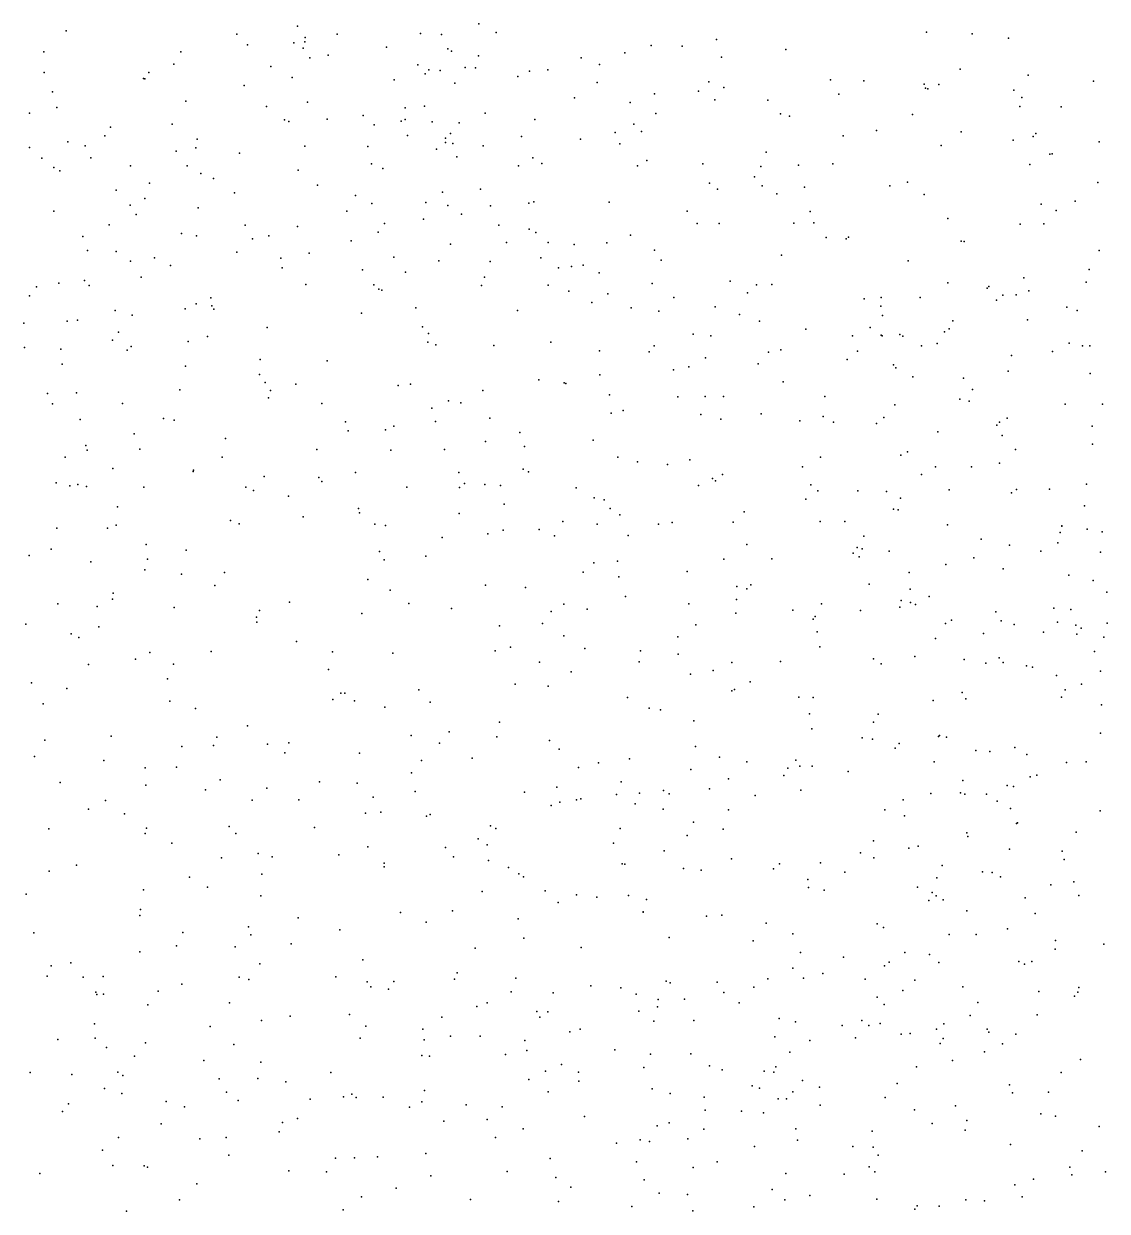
# Model space of a CAD drawing. Header units: metres. Extents: x -25 to 25, y -27.8 to 27.8.
# Drawn here: x -12.579 to -11.033, y 5.102 to 6.796 of the extents above; entities that cross this region are included whole.
import ezdxf

# ---------------------------------------------------------------- set-up
doc = ezdxf.new("R2010")
doc.units = ezdxf.units.M

msp = doc.modelspace()

# ---------------------------------------------------------------- linework, layer by layer
for p in [(-11.93, 6.7965, 24.5924), (-12.5189, 6.7862, 7.247), (-12.2752, 6.7817, 24.5914), (-12.1887, 6.7932, 7.3329), (-12.1319, 6.7815, 10.8547), (-12.0133, 6.7824, 0.632), (-11.9832, 6.781, 17.0721), (-11.9051, 6.7839, 16.167), (-11.2912, 6.7846, 24.5747), (-11.226, 6.7819, 15.908), (-12.2602, 6.7663, 8.851), (-12.194, 6.7694, 16.9984), (-12.1805, 6.7617, 17.5638), (-12.1784, 6.7705, 8.6093), (-12.1779, 6.777, 11.0301), (-12.0615, 6.7631, 16.4938), (-11.6838, 6.7655, 16.0335), (-11.6395, 6.7647, -5.8943), (-11.5906, 6.774, 7.3164), (-11.1739, 6.7757, -5.5997), (-12.5507, 6.7565, 17.6056), (-12.3553, 6.7565, -16.2191), (-12.1711, 6.748, -4.2991), (-12.1449, 6.7519, 1.0408), (-11.9743, 6.7606, 17.4265), (-11.969, 6.7573, 7.4006), (-11.9304, 6.7508, -16.1728), (-11.7837, 6.7481, 16.1035), (-11.7216, 6.7551, 24.5942), (-11.5835, 6.7486, 24.5821), (-11.4918, 6.7596, 15.9759), (-12.3653, 6.7387, 17.5752), (-12.2265, 6.7356, 11.215), (-12.017, 6.738, 16.9443), (-12.0014, 6.7309, 16.3747), (-11.985, 6.7297, 8.7699), (-11.9496, 6.7343, 10.8156), (-11.9345, 6.7338, 16.2478), (-11.8575, 6.7288, 5.3597), (-11.8314, 6.7306, 24.6163), (-11.7579, 6.7384, 16.8022), (-11.2428, 6.7317, 5.2162), (-12.55, 6.7267, 24.664), (-12.4083, 6.7184, 5.6617), (-12.4066, 6.7177, 24.6512), (-12.4009, 6.7268, 7.4021), (-12.1964, 6.72, 24.6414), (-12.0507, 6.7166, -6.1071), (-12.0063, 6.7252, 11.8604), (-11.9642, 6.7119, 17.1325), (-11.874, 6.7214, -6.0585), (-11.7608, 6.7125, -16.0982), (-11.6016, 6.7138, 16.7283), (-11.4279, 6.7164, 5.2725), (-11.3806, 6.7151, 24.5557), (-11.2946, 6.7103, 16.5403), (-11.1461, 6.7233, 24.5421), (-11.0527, 6.7146, -5.1591), (-12.5385, 6.6993, 17.5398), (-12.2649, 6.7082, 17.5515), (-11.679, 6.6967, 7.4322), (-11.6165, 6.7002, -3.6473), (-11.5803, 6.7053, 5.3247), (-11.416, 6.696, -3.6558), (-11.2926, 6.7046, 12.0768), (-11.2891, 6.7034, 24.5469), (-11.2734, 6.7097, -15.8364), (-11.1664, 6.7019, 15.8823), (-12.5319, 6.6772, 1.1832), (-12.3481, 6.6858, 8.9714), (-12.233, 6.6782, 8.4593), (-12.1744, 6.6845, 5.5132), (-12.0351, 6.6766, 17.4537), (-12.0074, 6.679, 16.4991), (-11.7932, 6.691, 8.782), (-11.7139, 6.6842, 16.116), (-11.5933, 6.6877, 16.0539), (-11.5175, 6.6874, 24.5743), (-11.1578, 6.6783, 10.9171), (-11.1551, 6.6915, -3.6081), (-11.0987, 6.6781, -15.7264), (-12.5709, 6.6691, 9.0301), (-12.1462, 6.6604, 10.7319), (-12.095, 6.6655, -16.2338), (-12.035, 6.66, -3.9156), (-11.9207, 6.6687, 8.9253), (-11.85, 6.6599, 16.2344), (-11.6771, 6.6685, 24.6142), (-11.4995, 6.6681, -5.8471), (-11.4866, 6.6644, 16.0298), (-11.311, 6.6671, 7.1039), (-12.4554, 6.6487, 24.7026), (-12.3677, 6.6532, 11.5565), (-12.2071, 6.6593, 7.49), (-12.2009, 6.6569, 0.3483), (-12.0792, 6.6521, 24.6894), (-12.0408, 6.6576, -4.2118), (-11.9963, 6.6567, 16.9562), (-11.9579, 6.6553, 17.3161), (-11.7087, 6.6532, 11.9025), (-11.6979, 6.6426, 8.6052), (-11.3622, 6.644, 15.9684), (-11.2414, 6.6425, -5.6469), (-12.5164, 6.6282, -16.1902), (-12.4635, 6.6364, -6.2506), (-12.332, 6.6318, 24.7084), (-12.0317, 6.6372, 17.0193), (-11.9773, 6.6334, 16.5753), (-11.9773, 6.6269, 8.433), (-11.9702, 6.64, 17.0487), (-11.9669, 6.6256, 24.6934), (-11.8692, 6.6354, 24.6767), (-11.7849, 6.6316, -3.591), (-11.7351, 6.6411, 5.4119), (-11.4099, 6.6366, 24.5622), (-11.1672, 6.6303, 24.5144), (-11.1389, 6.6356, 6.9559), (-11.1348, 6.6401, -5.5203), (-11.0447, 6.6282, 15.6505), (-12.5712, 6.6199, 17.4567), (-12.4917, 6.6224, -4.7976), (-12.3618, 6.6145, 7.5974), (-12.3337, 6.6193, 8.3296), (-12.2713, 6.6116, 17.1261), (-12.178, 6.6216, 24.7113), (-12.0882, 6.6215, -4.4667), (-11.9902, 6.6176, -4.0712), (-11.9238, 6.6223, 16.3872), (-11.7289, 6.6251, -6.0597), (-11.5197, 6.6133, -16.0249), (-11.2701, 6.6226, 15.9098), (-11.1152, 6.6103, -4.8822), (-11.1117, 6.611, 15.7351), (-12.5537, 6.6049, 7.8955), (-12.4838, 6.6053, 17.453), (-12.4269, 6.5936, 8.2001), (-12.346, 6.5938, 11.3476), (-12.083, 6.5966, 0.6168), (-11.9613, 6.6064, 5.4915), (-11.8732, 6.5939, 16.9683), (-11.8526, 6.6054, 16.2996), (-11.84, 6.5972, 7.5517), (-11.7034, 6.5939, 16.1836), (-11.6901, 6.6012, 10.8369), (-11.6101, 6.5967, 24.6204), (-11.5273, 6.5928, 24.5884), (-11.4739, 6.5948, 12.0038), (-11.4248, 6.5964, 16.0438), (-11.1437, 6.5957, -5.2851), (-12.5365, 6.5912, 24.7533), (-12.5277, 6.5867, 17.1647), (-12.3267, 6.5828, 17.4609), (-12.3086, 6.5756, 11.087), (-12.1875, 6.5874, 11.8367), (-12.0668, 6.5899, 9.0772), (-11.5366, 6.5781, 16.0979), (-12.4475, 6.5591, 8.0181), (-12.3997, 6.5688, 24.7551), (-12.1603, 6.5663, 17.4405), (-11.9273, 6.5605, 16.5187), (-11.6005, 6.5688, 5.449), (-11.5892, 6.5606, 16.8475), (-11.5255, 6.5651, 8.752), (-11.4652, 6.5634, 7.3352), (-11.3432, 6.5654, 15.9919), (-11.3183, 6.5705, -15.9091), (-11.0466, 6.5699, 12.2079), (-12.4067, 6.547, 0.2647), (-12.2786, 6.555, -4.7451), (-12.1058, 6.5514, 0.8724), (-12.0057, 6.5412, 17.2885), (-11.9818, 6.556, 16.8957), (-11.8512, 6.5425, 9.1462), (-11.7439, 6.5421, 24.6873), (-11.5045, 6.5538, 10.8552), (-11.2945, 6.5527, 5.4305), (-11.0787, 6.5432, 24.4765), (-12.5363, 6.5293, 1.0864), (-12.4272, 6.5378, 17.4056), (-12.4187, 6.5241, 11.7413), (-12.3305, 6.5337, 7.7299), (-12.1182, 6.5289, 7.6656), (-12.0824, 6.5399, -4.6105), (-11.9743, 6.537, 16.8043), (-11.9544, 6.5248, 16.6728), (-11.9132, 6.5369, -4.3856), (-11.8585, 6.5406, 16.4121), (-11.6326, 6.5289, 7.5325), (-11.457, 6.5284, -5.9011), (-11.1273, 6.5391, 16.5046), (-11.106, 6.53, -4.6999), (-12.4573, 6.5094, 11.5392), (-12.2635, 6.5093, 8.1588), (-12.1885, 6.5072, 24.7832), (-12.0646, 6.5116, 24.7811), (-12.0088, 6.5178, 10.6736), (-11.9012, 6.509, -3.8388), (-11.6185, 6.5115, 11.9406), (-11.5869, 6.5117, 16.152), (-11.4803, 6.5118, 9.0541), (-11.452, 6.5125, 24.5761), (-11.2606, 6.5184, 24.5063), (-11.1576, 6.5107, 15.7701), (-11.1235, 6.511, 15.6875), (-12.4952, 6.4929, 24.7923), (-12.3541, 6.4972, 24.7888), (-12.3329, 6.4941, 7.89), (-12.2296, 6.4938, 10.6475), (-12.0737, 6.499, -6.2637), (-11.8582, 6.5034, 10.7185), (-11.8486, 6.4985, -3.9833), (-11.7136, 6.4946, 16.2656), (-11.4342, 6.4913, -3.5007), (-11.4022, 6.4918, 8.8694), (-12.253, 6.4897, 0.9155), (-12.1122, 6.4865, 17.3765), (-11.9704, 6.482, 16.9557), (-11.8902, 6.4845, 16.5257), (-11.8307, 6.4842, -3.5472), (-11.7937, 6.4815, 11.8868), (-11.7473, 6.4839, -4.2776), (-11.6794, 6.4734, 24.6827), (-11.4057, 6.4895, 16.0627), (-11.2414, 6.4863, -5.0068), (-11.2373, 6.4859, -3.4852), (-12.4883, 6.4729, 17.3248), (-12.4473, 6.4713, 9.1428), (-12.427, 6.4579, 11.2411), (-12.3925, 6.4625, 10.9825), (-12.2753, 6.4707, -16.247), (-12.2122, 6.4619, 17.3722), (-12.1722, 6.4691, 0.7283), (-12.051, 6.4635, 9.2181), (-11.9868, 6.4581, 17.1414), (-11.9139, 6.4571, 7.8517), (-11.8415, 6.4623, -6.2472), (-11.6699, 6.4592, 7.6825), (-11.498, 6.4663, 16.113), (-11.3174, 6.4582, 10.8069), (-11.0444, 6.4728, -15.7576), (-12.37, 6.4514, 17.344), (-12.2106, 6.4482, 0.55), (-12.0958, 6.4454, 7.91), (-12.0347, 6.4422, 17.2916), (-11.8162, 6.4483, -4.5339), (-11.7976, 6.4503, 8.1763), (-11.781, 6.4518, 24.737), (-11.7582, 6.4409, 9.2694), (-11.0591, 6.4459, 7.0042), (-12.5292, 6.4261, 11.8245), (-12.4925, 6.4303, 11.4053), (-12.4858, 6.4229, -16.1894), (-12.4119, 6.4347, 10.5498), (-12.1769, 6.4246, 17.1825), (-12.0795, 6.4241, -4.7778), (-11.926, 6.4232, 16.7876), (-11.9217, 6.4347, 16.691), (-11.8307, 6.4236, 16.4791), (-11.6826, 6.426, 16.9799), (-11.5711, 6.4291, 16.1738), (-11.5334, 6.4241, 8.4076), (-11.5118, 6.4246, 16.8944), (-11.2608, 6.4269, 15.8943), (-11.152, 6.4339, 24.4893), (-11.063, 6.4279, 24.4932), (-12.571, 6.4084, -13.4906), (-12.561, 6.4209, 11.646), (-12.3122, 6.4054, 24.8181), (-12.0728, 6.4176, 5.6602), (-12.0681, 6.4162, 24.811), (-11.8013, 6.4148, 7.954), (-11.7457, 6.4113, -3.834), (-11.6517, 6.406, -4.0122), (-11.5466, 6.4124, 7.6006), (-11.3558, 6.4061, 15.9947), (-11.3, 6.4061, 8.9655), (-11.2046, 6.419, 7.1609), (-11.2022, 6.4214, -5.7305), (-11.1819, 6.4091, -4.6321), (-11.1631, 6.4096, 16.6047), (-11.145, 6.4154, 12.1973), (-12.3488, 6.3897, 17.2616), (-12.3331, 6.397, -13.7501), (-12.3107, 6.3941, 11.857), (-12.3079, 6.3894, 5.7628), (-12.0196, 6.3909, 17.2214), (-11.7688, 6.3988, 16.4023), (-11.7123, 6.3911, -3.4453), (-11.5926, 6.3925, -4.3149), (-11.3798, 6.404, -5.9569), (-11.3561, 6.3933, 16.7964), (-11.1911, 6.402, 15.7872), (-11.0908, 6.392, -3.3901), (-12.5175, 6.3719, 0.9559), (-12.5024, 6.3737, 17.2344), (-12.4489, 6.3872, 24.8245), (-12.4248, 6.3809, 0.3857), (-12.0972, 6.3836, 17.2865), (-11.8748, 6.3872, 24.7923), (-11.6729, 6.3865, 16.2932), (-11.5578, 6.3815, 10.7409), (-11.5293, 6.372, -16.0421), (-11.354, 6.38, 24.5442), (-11.2536, 6.3728, 8.7429), (-11.1467, 6.3741, 15.6601), (-11.0762, 6.3875, -4.4843), (-12.5793, 6.3694, 10.5552), (-12.4441, 6.3564, -14.0266), (-12.2319, 6.3632, 9.2893), (-12.0101, 6.3638, -16.217), (-12.0018, 6.3547, 17.1576), (-11.4632, 6.3609, -6.1796), (-11.3714, 6.3631, 9.1674), (-11.2653, 6.3567, -3.3896), (-11.2586, 6.3612, 24.5016), (-12.4526, 6.3452, 5.8196), (-12.3447, 6.3432, 0.842), (-12.3171, 6.3501, 17.2738), (-12.0028, 6.3421, 9.3851), (-11.9912, 6.3384, -6.371), (-11.827, 6.3422, 5.6239), (-11.6238, 6.3534, 7.9816), (-11.599, 6.3513, 9.3328), (-11.3967, 6.351, 16.0597), (-11.3555, 6.3523, -4.9204), (-11.3545, 6.3512, -5.1487), (-11.3293, 6.3532, 12.1158), (-11.3248, 6.3505, 5.6078), (-11.2756, 6.3402, -15.8985), (-11.0875, 6.3409, -10.6806), (-12.5782, 6.3347, 10.7392), (-12.5263, 6.3321, 11.2326), (-12.4319, 6.3308, 10.4134), (-12.4258, 6.336, 17.224), (-11.9085, 6.3372, 16.7962), (-11.7575, 6.33, -3.6017), (-11.6869, 6.3284, 16.3581), (-11.6796, 6.3368, 24.7291), (-11.5167, 6.328, 8.2128), (-11.4987, 6.3313, 24.6234), (-11.3895, 6.3295, 8.4288), (-11.2984, 6.3369, 15.9147), (-11.1699, 6.323, 8.9192), (-11.111, 6.329, 24.4904), (-11.0684, 6.337, 15.5384), (-11.0581, 6.3371, 16.5104), (-12.5247, 6.3107, 11.0357), (-12.3484, 6.3079, 24.8457), (-12.2417, 6.3174, 10.3994), (-12.1464, 6.3153, -13.8436), (-11.6303, 6.3069, -3.7485), (-11.6063, 6.3196, -4.5943), (-11.5313, 6.3112, 7.7636), (-11.4044, 6.3173, 24.5736), (-11.3381, 6.3097, -4.4588), (-11.3346, 6.3053, 7.4197), (-12.2429, 6.2961, -4.9717), (-11.8441, 6.2883, 16.6625), (-11.7572, 6.2957, -16.1035), (-11.6523, 6.3026, 11.9611), (-11.3107, 6.2927, -6.0859), (-11.2383, 6.291, 15.8139), (-11.1746, 6.3006, 15.6904), (-11.0577, 6.2976, 12.2792), (-12.5038, 6.2697, 0.5076), (-12.3565, 6.2743, 9.3577), (-12.235, 6.2845, 17.2378), (-12.2273, 6.2731, -13.6497), (-12.1909, 6.2822, 17.249), (-12.0448, 6.2805, 17.1831), (-12.0276, 6.2822, 11.8787), (-11.9242, 6.2731, 24.8223), (-11.8081, 6.2839, -6.4173), (-11.8059, 6.2832, 11.9161), (-11.4956, 6.2857, 12.0524), (-11.2255, 6.2747, 12.208), (-12.5455, 6.2689, 17.3121), (-12.5381, 6.2542, 10.2815), (-12.4386, 6.2547, -16.1338), (-12.2302, 6.2628, -14.092), (-12.1537, 6.2545, 24.8458), (-11.973, 6.2582, 10.4568), (-11.9557, 6.2554, 16.9772), (-11.7436, 6.2672, 24.7633), (-11.6457, 6.2643, 16.3206), (-11.607, 6.2647, 10.6451), (-11.5807, 6.2645, 17.0029), (-11.436, 6.2647, 16.0904), (-11.3361, 6.2529, 9.2969), (-11.2435, 6.2607, 8.5421), (-11.2302, 6.2578, -5.6284), (-11.0933, 6.2536, 15.5674), (-11.0398, 6.2535, 5.7674), (-11.9969, 6.2481, 17.093), (-11.7408, 6.2406, 16.4436), (-11.7241, 6.2448, 17.0894), (-11.6129, 6.2389, -16.0443), (-11.5272, 6.2397, 16.1701), (-11.4384, 6.2362, 24.5896), (-12.4986, 6.2317, 17.1421), (-12.3798, 6.233, 17.1816), (-12.3648, 6.231, -13.5277), (-12.12, 6.2285, 5.7558), (-12.0511, 6.2221, -14.0546), (-11.9919, 6.2287, -4.9146), (-11.914, 6.2339, 16.8464), (-11.5843, 6.2323, -3.4017), (-11.4717, 6.2299, 7.9365), (-11.4238, 6.2278, -5.0674), (-11.3625, 6.226, 15.9681), (-11.3518, 6.2345, -3.9583), (-11.1906, 6.2237, -5.7871), (-11.1869, 6.2282, 16.7233), (-11.1759, 6.2336, 10.6409), (-11.0544, 6.2224, 8.8618), (-12.4217, 6.2113, -6.3375), (-12.2914, 6.2047, 17.1976), (-12.1165, 6.2157, 17.1858), (-12.063, 6.2172, 9.5524), (-11.8712, 6.2133, 17.1512), (-11.7667, 6.2021, 10.5312), (-11.2751, 6.2143, -6.2403), (-11.1832, 6.2088, 9.1849), (-12.4905, 6.1949, -14.3593), (-12.4887, 6.188, 9.4497), (-12.4136, 6.1896, 24.8537), (-12.1609, 6.189, -14.229), (-12.0553, 6.1882, 10.277), (-11.9788, 6.189, 24.8338), (-11.9203, 6.2002, -13.7875), (-11.8646, 6.1933, 9.6218), (-11.3183, 6.1856, 7.5618), (-11.1639, 6.189, 24.5324), (-11.0542, 6.1968, -10.7496), (-12.5204, 6.1779, 24.8549), (-12.2961, 6.178, 24.8542), (-11.7314, 6.1781, 24.759), (-11.7033, 6.1716, 16.4099), (-11.6287, 6.1742, 24.7112), (-11.4423, 6.1778, 9.4649), (-11.3278, 6.1808, 16.8687), (-11.187, 6.1693, 5.7707), (-12.4522, 6.1621, -5.1012), (-12.3373, 6.1577, 10.0647), (-12.3372, 6.1596, 5.8425), (-12.1059, 6.1561, 9.7599), (-11.9582, 6.1562, 16.9951), (-11.8664, 6.1611, -13.9695), (-11.8592, 6.157, 24.8166), (-11.6608, 6.1674, -6.4694), (-11.5821, 6.1531, 5.699), (-11.4679, 6.1642, 16.0916), (-11.2983, 6.1534, 24.5538), (-11.278, 6.1643, 8.3592), (-11.2268, 6.1641, 15.7483), (-12.533, 6.1414, 17.0806), (-12.5137, 6.1373, 5.8973), (-12.5021, 6.1389, -14.7558), (-12.4897, 6.1364, 9.6374), (-12.4079, 6.1352, -14.6087), (-12.2622, 6.135, 9.8585), (-12.2363, 6.1504, -6.4124), (-12.1584, 6.149, 9.9924), (-12.1541, 6.1431, 24.8521), (-12.0325, 6.135, 10.1234), (-11.9576, 6.1348, -13.6169), (-11.9504, 6.1404, -6.4708), (-11.9211, 6.1392, 9.7823), (-11.8988, 6.1375, 5.7179), (-11.7912, 6.1342, 16.5936), (-11.6163, 6.1375, 16.2942), (-11.5962, 6.1475, 9.5912), (-11.592, 6.1442, -4.959), (-11.456, 6.1384, 24.5991), (-11.0627, 6.1396, 24.5958), (-12.2512, 6.1303, 11.9443), (-12.2013, 6.1224, -5.0709), (-11.7651, 6.12, 9.7293), (-11.7511, 6.1172, -13.6976), (-11.4631, 6.1183, -5.199), (-11.4463, 6.1298, 10.551), (-11.3892, 6.1302, -3.6818), (-11.3481, 6.1291, 15.9058), (-11.3282, 6.1197, 8.1985), (-11.2589, 6.1312, -3.8758), (-11.1698, 6.1272, 15.6409), (-11.1626, 6.132, -3.3243), (-11.1155, 6.1324, -5.8862), (-12.4456, 6.1072, -16.0183), (-12.1015, 6.1047, -16.1009), (-11.8935, 6.1112, 16.8612), (-11.7424, 6.1049, 10.4001), (-11.3381, 6.1036, 7.7485), (-11.3316, 6.1029, -5.5519), (-11.0656, 6.1084, -4.0696), (-12.2842, 6.0875, -16.0581), (-12.1805, 6.0928, -14.4959), (-12.1004, 6.0986, -13.5378), (-11.9578, 6.0976, 9.9672), (-11.8098, 6.0862, 16.6638), (-11.7285, 6.0958, 5.712), (-11.654, 6.085, 16.3572), (-11.5671, 6.0852, 16.2146), (-11.551, 6.1, 12.0862), (-11.443, 6.0864, 9.5943), (-11.4078, 6.0862, -3.46), (-12.532, 6.0768, 24.8556), (-12.4599, 6.0769, -14.8935), (-12.4476, 6.0809, 24.8559), (-12.2718, 6.0829, 24.8551), (-12.0784, 6.0823, 24.8473), (-12.0632, 6.0803, -14.3803), (-11.9169, 6.0688, -4.991), (-11.895, 6.074, 24.8155), (-11.8437, 6.0749, 16.7667), (-11.7609, 6.0825, -4.9665), (-11.717, 6.0664, 16.4492), (-11.6734, 6.0823, 24.7269), (-11.2609, 6.0813, 9.4711), (-11.1003, 6.0704, 9.1959), (-11.0979, 6.0796, 12.2644), (-11.0978, 6.0799, 16.6461), (-11.0618, 6.0755, 7.2583), (-11.0402, 6.0717, 11.8049), (-12.4044, 6.0536, 17.0778), (-11.9822, 6.0632, 24.8267), (-11.8221, 6.0659, 10.2289), (-11.5475, 6.0534, 10.4147), (-11.3806, 6.0655, 5.7698), (-11.2132, 6.0612, 15.6989), (-11.1728, 6.0527, 7.429), (-11.1037, 6.0556, 10.4118), (-12.5715, 6.0378, 17.3161), (-12.5402, 6.0466, 17.0393), (-12.4028, 6.0325, 17.3192), (-12.3476, 6.0451, -6.3728), (-12.0715, 6.0432, 17.1017), (-12.0056, 6.0367, 17.0124), (-11.5117, 6.033, 17.0252), (-11.3956, 6.041, 15.9488), (-11.3898, 6.0491, 12.2261), (-11.3871, 6.036, -6.4889), (-11.3829, 6.0472, 24.5748), (-11.3442, 6.0437, 15.8659), (-11.2236, 6.0345, 24.5655), (-11.1279, 6.0438, 24.5949), (-11.0427, 6.0425, -10.6209), (-12.4838, 6.0287, 12.0932), (-12.4063, 6.0173, 5.8766), (-12.065, 6.0316, 11.9878), (-11.7658, 6.0274, 9.9547), (-11.7318, 6.0298, -13.9891), (-11.5803, 6.0323, -13.5458), (-11.2635, 6.0251, 15.7618), (-11.1818, 6.0185, 16.772), (-12.3541, 6.0111, 24.8451), (-12.2929, 6.0133, 17.1066), (-12.0884, 6.0033, -5.0811), (-11.781, 6.0139, 24.7601), (-11.7303, 6.0074, 17.1391), (-11.6325, 6.0147, 24.6777), (-11.3157, 6.0136, 7.9995), (-11.0881, 6.0095, 12.1216), (-11.0534, 6.002, 15.5251), (-12.4519, 5.9838, 17.0383), (-12.3068, 5.995, -5.1309), (-12.0564, 5.9882, -15.9833), (-11.9204, 5.9955, 16.8941), (-11.8634, 5.9921, 12.0298), (-11.5616, 5.9936, -13.7853), (-11.5474, 5.99, 24.6163), (-11.5416, 5.9961, 16.1426), (-11.373, 5.9966, 10.3457), (-11.3144, 5.9898, 12.3521), (-11.0337, 5.9854, 9.0624), (-12.5308, 5.9686, -15.2485), (-12.4747, 5.9651, 24.8417), (-12.4526, 5.9753, -15.8541), (-12.2003, 5.971, 17.2863), (-12.0296, 5.9692, -6.4591), (-11.8086, 5.9685, -5.059), (-11.7204, 5.9791, 16.4628), (-11.6303, 5.9688, -15.8931), (-11.5623, 5.9749, 10.1989), (-11.4408, 5.9688, 24.5559), (-11.3271, 5.9733, 9.816), (-11.3138, 5.9705, 15.8078), (-11.3065, 5.9678, -5.6386), (-11.287, 5.979, 8.1509), (-12.3647, 5.9636, -15.0118), (-12.247, 5.9497, -13.4548), (-12.2428, 5.9593, -14.881), (-12.0967, 5.9548, 17.0619), (-11.9688, 5.9621, 17.208), (-11.8267, 5.9578, 16.7191), (-11.7755, 5.9612, 16.5924), (-11.563, 5.9552, 12.1727), (-11.4817, 5.9597, 9.9327), (-11.4501, 5.9509, -15.8189), (-11.3853, 5.9592, 15.8996), (-11.3293, 5.9642, 24.5779), (-11.1922, 5.9572, 9.6562), (-11.1093, 5.9628, -3.7118), (-11.0852, 5.9608, 12.4764), (-12.5765, 5.9399, 17.0028), (-12.472, 5.9361, -6.3396), (-12.2465, 5.9425, 24.8324), (-11.9004, 5.9375, 24.7803), (-11.8391, 5.9405, -13.3698), (-11.6201, 5.939, -6.5014), (-11.4526, 5.9467, 10.0869), (-11.264, 5.9407, 10.0182), (-11.2552, 5.9455, 15.7333), (-11.1844, 5.9443, 8.452), (-11.1661, 5.9392, -5.8232), (-11.1041, 5.9427, 11.6928), (-11.0779, 5.9385, 6.0527), (-11.0703, 5.9339, 7.364), (-11.0331, 5.9411, -3.41), (-12.5116, 5.9259, -15.5981), (-12.5007, 5.9205, -15.3927), (-12.1899, 5.915, 17.0567), (-11.8084, 5.9232, 24.748), (-11.6458, 5.9219, -13.2982), (-11.4469, 5.9287, -5.4085), (-11.2781, 5.9194, 5.9098), (-11.2097, 5.9263, 7.6424), (-11.1242, 5.9284, 24.6562), (-11.0765, 5.9255, 9.2678), (-11.0382, 5.9214, 13.0993), (-12.3992, 5.8991, 12.1712), (-12.3117, 5.9005, 17.0512), (-12.1388, 5.9004, 5.7918), (-12.0527, 5.8984, 12.0783), (-11.9066, 5.9015, 16.8555), (-11.8848, 5.9071, -14.4446), (-11.7786, 5.9052, -15.8826), (-11.699, 5.9015, 16.4355), (-11.6454, 5.897, 16.344), (-11.4433, 5.9074, 15.9677), (-11.0513, 5.9005, 11.5403), (-12.4869, 5.882, 16.9982), (-12.4198, 5.8899, 24.8299), (-12.3655, 5.8828, -15.1915), (-11.8433, 5.8854, 16.7615), (-11.701, 5.8862, -14.0932), (-11.5687, 5.8848, 24.5974), (-11.4995, 5.8864, 16.0398), (-11.3666, 5.8901, -13.3381), (-11.3555, 5.8832, 24.5524), (-11.3078, 5.8937, -6.5119), (-11.2375, 5.8891, 8.3133), (-11.2065, 5.8841, 12.7208), (-11.1874, 5.8917, 12.9117), (-11.1818, 5.885, 15.6378), (-11.1485, 5.8803, -15.643), (-12.1444, 5.875, 24.8059), (-11.798, 5.8717, 16.6468), (-11.6276, 5.8684, 17.0939), (-11.5956, 5.8736, 16.2309), (-11.14, 5.8785, 12.2785), (-11.1054, 5.8665, 15.5745), (-11.0425, 5.8727, 8.892), (-12.5683, 5.8559, 17.2627), (-12.5179, 5.848, 24.8129), (-12.374, 5.8619, -15.6949), (-12.0155, 5.8462, 24.7687), (-11.8781, 5.8542, 24.7402), (-11.831, 5.8514, 12.14), (-11.565, 5.8465, 5.8227), (-11.5427, 5.8575, 16.1097), (-11.0931, 5.8461, 8.7105), (-11.0699, 5.8542, 16.607), (-12.3707, 5.8299, -15.4061), (-12.1381, 5.8321, -15.7885), (-12.127, 5.8412, 17.018), (-12.1211, 5.8411, -14.9754), (-12.1071, 5.8301, -6.4076), (-11.7179, 5.8351, 24.641), (-11.569, 5.8445, -5.2769), (-11.473, 5.8358, -13.1985), (-11.4529, 5.8353, 16.9898), (-11.2813, 5.8306, 15.7455), (-11.2401, 5.8421, 7.8053), (-11.235, 5.833, 24.6093), (-11.0982, 5.8358, 24.7077), (-12.5515, 5.8261, 12.3764), (-12.3344, 5.8195, -6.3402), (-12.0639, 5.8212, -5.1226), (-11.9993, 5.8283, -13.4087), (-11.6869, 5.82, -15.7506), (-11.6707, 5.8173, 16.3771), (-11.0413, 5.8244, 6.2773), (-11.9002, 5.7999, 5.7736), (-11.6233, 5.8018, 24.5551), (-11.4582, 5.812, 15.9647), (-11.3667, 5.7997, 13.0632), (-11.3601, 5.8115, -15.6519), (-12.4546, 5.7801, 16.9867), (-12.3036, 5.7786, -13.551), (-12.2602, 5.7946, -15.6049), (-12.0264, 5.7809, 17.189), (-11.9721, 5.7859, -14.8857), (-11.9042, 5.7791, 16.7652), (-11.4549, 5.7905, 24.4839), (-11.274, 5.7794, -5.7049), (-11.2723, 5.7808, 13.1897), (-11.2623, 5.7784, 8.0992), (-11.0427, 5.7844, 24.7606), (-12.5494, 5.774, 16.9775), (-12.3539, 5.765, 24.7586), (-12.3083, 5.7666, 12.275), (-12.2313, 5.7685, -15.4306), (-12.201, 5.7705, 17.0053), (-11.9862, 5.7698, -15.702), (-11.8289, 5.7739, -14.5454), (-11.6207, 5.7654, 16.2742), (-11.383, 5.7776, 12.7096), (-11.368, 5.7758, 24.5232), (-11.3356, 5.7627, -13.1511), (-11.3299, 5.7693, 16.8902), (-11.1649, 5.7639, 7.5558), (-12.564, 5.7511, 24.7685), (-12.4648, 5.7451, -13.7341), (-12.2066, 5.7559, 24.7371), (-12.1004, 5.7557, 16.9571), (-12.0119, 5.7453, 16.8734), (-11.9392, 5.7485, -6.4164), (-11.8152, 5.7612, 16.6276), (-11.7148, 5.7477, 24.5691), (-11.5866, 5.7501, 24.4931), (-11.4776, 5.7457, -5.4168), (-11.2208, 5.7596, 11.8536), (-11.2007, 5.7581, 24.6362), (-11.1478, 5.7538, 15.6104), (-12.4058, 5.7348, 12.4137), (-12.3614, 5.7355, 16.9869), (-12.0259, 5.7276, -15.2497), (-11.7876, 5.7351, -13.2393), (-11.7593, 5.7421, 16.5069), (-11.6274, 5.7324, -15.6053), (-11.5475, 5.7433, 12.4144), (-11.4891, 5.7341, 13.1921), (-11.4719, 5.7373, 12.8398), (-11.454, 5.7369, 5.9538), (-11.4027, 5.7294, -13.7365), (-11.2801, 5.7435, 24.5981), (-11.0911, 5.7422, 11.5039), (-11.0633, 5.7432, 15.5522), (-12.5274, 5.7139, 13.5401), (-12.299, 5.7177, 5.8077), (-12.1573, 5.7148, 12.2852), (-12.1035, 5.7129, -13.4512), (-11.7266, 5.7147, -14.2963), (-11.5736, 5.7188, 12.9625), (-11.4946, 5.7237, 12.5606), (-11.2394, 5.7165, 12.0365), (-11.1431, 5.7221, -5.8558), (-11.1337, 5.7241, -13.3346), (-12.4052, 5.7102, 13.2509), (-12.3198, 5.7032, 13.4592), (-12.2324, 5.7056, 17.2039), (-12.0207, 5.7011, 24.6693), (-11.8649, 5.6999, 16.6638), (-11.8185, 5.707, -14.7782), (-11.7335, 5.6968, -6.4492), (-11.7007, 5.6984, 12.3491), (-11.6662, 5.7026, -13.147), (-11.6583, 5.6974, 13.2671), (-11.6007, 5.7047, 16.2114), (-11.5355, 5.6951, -13.9028), (-11.4705, 5.7027, 24.4442), (-11.285, 5.6981, -13.6107), (-11.2427, 5.6989, 15.6907), (-11.2365, 5.6971, 8.4195), (-11.2056, 5.697, 11.6868), (-11.1758, 5.7095, 8.6024), (-11.167, 5.7079, 13.3305), (-12.4625, 5.6883, 5.8521), (-12.2535, 5.6885, 24.7094), (-12.1866, 5.689, 13.2176), (-12.0809, 5.6929, -6.3372), (-11.8266, 5.6809, 24.587), (-11.8144, 5.6856, 16.5829), (-11.7903, 5.6889, 13.125), (-11.7842, 5.6906, -15.4576), (-11.707, 5.6833, 5.8774), (-11.3243, 5.689, 24.5285), (-11.1904, 5.6873, 12.3263), (-11.1712, 5.6766, 9.2399), (-12.4871, 5.6759, 16.9699), (-12.4357, 5.6693, 12.8371), (-12.0917, 5.6701, 16.8848), (-12.0695, 5.6715, 5.7839), (-12.0046, 5.6658, 13.1497), (-11.9991, 5.6681, 13.4392), (-11.6669, 5.6759, -14.1455), (-11.5737, 5.6748, 16.1346), (-11.3506, 5.675, 6.0878), (-11.3222, 5.6664, 15.7709), (-11.0432, 5.6736, 24.7838), (-12.5433, 5.6476, 13.8383), (-12.4041, 5.6485, 24.6992), (-12.2861, 5.6511, 12.4945), (-12.1642, 5.6494, 24.6602), (-11.9132, 5.652, 12.3437), (-11.9056, 5.6482, 17.1566), (-11.7281, 5.6482, 24.4864), (-11.6236, 5.6574, -15.4252), (-11.5811, 5.647, 24.4163), (-11.1624, 5.6551, 24.6827), (-11.1614, 5.6564, -13.5083), (-11.0774, 5.6431, 15.5658), (-12.4062, 5.6412, 16.9517), (-12.3682, 5.627, 13.757), (-12.2765, 5.6408, 16.956), (-11.9309, 5.6334, -5.1416), (-11.7378, 5.6271, 17.112), (-11.6325, 5.638, 12.5483), (-11.3665, 5.6304, -15.404), (-11.2333, 5.6422, 24.6072), (-11.232, 5.6369, 7.7906), (-12.2446, 5.6123, 24.6403), (-12.1297, 5.6105, 13.6369), (-12.0881, 5.6222, 24.6098), (-11.9776, 5.6212, 16.705), (-11.9182, 5.6249, -13.3303), (-11.6653, 5.6164, 24.4059), (-11.385, 5.6136, 15.8351), (-11.3163, 5.6201, -6.5407), (-11.303, 5.6231, 16.8435), (-11.1724, 5.6189, 9.4917), (-11.0972, 5.6156, 9.6719), (-12.504, 5.5959, 17.1269), (-12.2972, 5.6061, 12.6842), (-12.225, 5.6078, -13.6088), (-12.0652, 5.5989, 12.949), (-12.0652, 5.5936, 12.4526), (-11.9661, 5.6075, 24.5551), (-11.916, 5.6026, 16.6451), (-11.8876, 5.5924, 13.5279), (-11.7254, 5.5976, 13.4446), (-11.7216, 5.5972, 16.3825), (-11.5695, 5.605, 17.0227), (-11.5009, 5.5979, 15.9937), (-11.4423, 5.5992, 15.9082), (-11.366, 5.6061, 24.4632), (-11.2689, 5.5956, 7.9761), (-11.0948, 5.6039, 12.5477), (-12.5428, 5.5871, -5.246), (-12.3428, 5.5789, 24.6372), (-12.2396, 5.583, -5.1695), (-11.8727, 5.5834, 5.859), (-11.8659, 5.5791, 24.4909), (-11.6377, 5.5912, -15.1398), (-11.6128, 5.5886, 16.221), (-11.5093, 5.5904, -13.0395), (-11.4604, 5.5755, -15.2865), (-11.4076, 5.5857, 24.392), (-11.2761, 5.578, 24.5478), (-11.2111, 5.5861, -15.4193), (-11.1974, 5.5852, 8.7392), (-11.1856, 5.5794, 9.0476), (-12.4082, 5.5607, 13.9717), (-12.3169, 5.5646, 16.902), (-11.9252, 5.5584, 12.5627), (-11.8352, 5.5591, 12.7103), (-11.4596, 5.5641, -13.824), (-11.4369, 5.5602, 16.9334), (-11.3037, 5.5646, 12.1025), (-11.1137, 5.5676, 15.6012), (-11.0809, 5.5721, 16.5718), (-12.5757, 5.5546, 14.0993), (-12.2409, 5.5519, 16.8379), (-11.8168, 5.5428, 16.4912), (-11.7904, 5.5535, 24.417), (-11.7616, 5.5502, -6.3316), (-11.7162, 5.5525, -5.2911), (-11.6904, 5.5468, -14.3404), (-11.2879, 5.5452, 12.2837), (-11.2829, 5.5567, 11.8721), (-11.2771, 5.5521, 15.7296), (-11.2674, 5.5463, 8.5355), (-11.1504, 5.5492, 24.6846), (-11.0735, 5.5525, 24.7506), (-12.4127, 5.5326, -6.1953), (-12.0417, 5.5281, 24.4914), (-11.9675, 5.5305, 16.6234), (-11.6953, 5.5291, 16.3295), (-11.6953, 5.5289, -14.6238), (-11.583, 5.5243, 24.2912), (-11.2335, 5.5307, -12.9142), (-11.1361, 5.5267, 13.4413), (-12.4135, 5.5238, 16.9018), (-12.2588, 5.5078, 5.7801), (-12.1878, 5.5207, 16.7613), (-12.0052, 5.5146, 13.7842), (-11.8738, 5.5191, 24.4107), (-11.6051, 5.5233, -14.9815), (-11.5197, 5.5131, 16.0132), (-11.3616, 5.5119, 6.2772), (-12.5651, 5.4991, 14.2505), (-12.3522, 5.4997, 16.8438), (-12.2554, 5.4964, -13.7253), (-12.1283, 5.5038, 24.4912), (-11.8655, 5.4915, 17.1134), (-11.6583, 5.4925, -14.1649), (-11.4819, 5.498, 13.4889), (-11.3525, 5.5071, 15.8005), (-11.2586, 5.4967, 11.7314), (-11.22, 5.4967, 8.8698), (-11.1756, 5.5048, 11.5467), (-12.3612, 5.4806, -5.2123), (-12.2775, 5.4794, 24.5194), (-12.1977, 5.4835, 17.1235), (-11.9352, 5.4774, 24.3628), (-11.7838, 5.4785, 24.2764), (-11.5386, 5.4879, -5.4413), (-11.1075, 5.4761, 12.6358), (-11.1069, 5.4885, -13.5525), (-11.038, 5.483, 15.5636), (-12.5122, 5.4566, -14.0835), (-12.4136, 5.4723, 14.2265), (-12.0956, 5.4608, 14.0077), (-11.4707, 5.471, 15.94), (-11.4097, 5.4648, -5.5735), (-11.3443, 5.4572, 24.4505), (-11.3221, 5.4711, 9.7092), (-11.2868, 5.4685, 12.4771), (-11.2736, 5.4571, 15.7248), (-11.1592, 5.4583, 6.616), (-11.1405, 5.4582, 7.5028), (-12.5404, 5.4523, 16.8848), (-12.2425, 5.455, 16.7158), (-11.961, 5.4424, 16.5376), (-11.4818, 5.4487, -12.9548), (-11.4388, 5.4411, 9.4073), (-11.3511, 5.4523, -13.7224), (-11.1512, 5.4548, 15.6316), (-12.5459, 5.4373, 17.0139), (-12.4943, 5.4359, -5.2891), (-12.466, 5.437, 5.7906), (-12.3536, 5.4261, 24.4889), (-12.2719, 5.4359, -6.0277), (-12.2583, 5.4326, 14.192), (-12.1339, 5.4367, 16.6381), (-12.0893, 5.4294, 24.3781), (-12.0511, 5.4298, -5.2192), (-11.9646, 5.4331, 13.9129), (-11.8773, 5.4346, 24.2641), (-11.7699, 5.4237, 24.2019), (-11.6625, 5.4302, 16.2666), (-11.6568, 5.4278, 13.6315), (-11.5896, 5.429, 16.1264), (-11.5177, 5.4338, -6.3728), (-11.4664, 5.4348, 24.2864), (-11.3785, 5.4333, 11.9637), (-11.3078, 5.4317, 9.1751), (-12.4764, 5.4145, -6.0494), (-12.4751, 5.4114, 16.7752), (-12.4654, 5.412, 14.3671), (-12.3876, 5.4162, 16.7324), (-12.0841, 5.4222, -13.5768), (-12.0587, 5.4189, 16.5758), (-11.8839, 5.415, -5.2986), (-11.8239, 5.4138, 13.7832), (-11.727, 5.4208, 16.3238), (-11.7052, 5.4119, -5.4124), (-11.5804, 5.414, 9.8336), (-11.5376, 5.4218, 16.0391), (-11.3616, 5.4073, -5.7185), (-11.325, 5.4171, 8.0193), (-11.2391, 5.4223, 9.9983), (-11.1308, 5.4155, -6.61), (-11.0796, 5.4088, 24.7358), (-11.075, 5.4147, 15.599), (-11.0738, 5.4215, 11.3897), (-12.402, 5.3965, -13.9747), (-12.2858, 5.3994, 24.4371), (-11.9328, 5.3941, -13.4409), (-11.918, 5.3995, 16.4738), (-11.6748, 5.3937, -14.4854), (-11.6741, 5.4043, 9.4364), (-11.6364, 5.4047, -14.7252), (-11.5584, 5.3994, 24.2313), (-11.3516, 5.3969, 8.6694), (-11.2178, 5.4, 24.5931), (-12.2402, 5.374, -5.865), (-12.1989, 5.3802, 24.3675), (-12.1144, 5.3829, 14.1665), (-11.9826, 5.3791, 17.0934), (-11.8473, 5.3869, 9.4699), (-11.8428, 5.3791, 24.187), (-11.8312, 5.3865, 9.7237), (-11.7014, 5.3873, -13.1426), (-11.68, 5.3733, 24.1591), (-11.623, 5.3741, 16.1941), (-11.5011, 5.377, 12.3404), (-11.478, 5.3724, 15.9612), (-11.3832, 5.3744, 24.3717), (-11.2286, 5.3812, 13.4845), (-11.133, 5.3821, 10.1338), (-12.4781, 5.3694, 24.4836), (-12.3135, 5.3657, 16.6326), (-12.0912, 5.3659, 24.2935), (-12.01, 5.3619, 16.494), (-11.8002, 5.3581, 17.052), (-11.7851, 5.3616, 9.9248), (-11.4112, 5.3669, 12.5604), (-11.3732, 5.3669, 16.8416), (-11.3572, 5.3697, -12.8578), (-11.3274, 5.3547, 15.7917), (-11.3143, 5.3555, 6.5004), (-11.2766, 5.3618, -15.2005), (-11.2662, 5.3695, 11.6429), (-11.2044, 5.3616, 7.6799), (-11.2023, 5.3577, 15.6738), (-12.5306, 5.347, 14.5959), (-12.4773, 5.3492, -5.9045), (-12.4056, 5.3425, 17.0232), (-12.2793, 5.3398, 14.3967), (-12.0993, 5.3492, 16.5317), (-12.008, 5.3465, 9.6424), (-11.9705, 5.3519, 5.9099), (-11.9282, 5.3519, 9.3403), (-11.864, 5.3455, 16.4216), (-11.5075, 5.3511, 16.9379), (-11.4573, 5.3458, 24.3099), (-11.3924, 5.3494, 8.9545), (-11.2713, 5.3412, 10.2078), (-11.2673, 5.3483, 7.856), (-11.1827, 5.3408, 11.5005), (-11.1637, 5.3546, 24.6484), (-12.4614, 5.3355, 16.656), (-12.4214, 5.3231, -5.3847), (-12.011, 5.3244, 9.8158), (-12.0003, 5.3234, -5.659), (-11.8917, 5.3258, 24.1403), (-11.8612, 5.3313, -5.7579), (-11.7359, 5.3322, 6.083), (-11.6847, 5.3262, 9.165), (-11.6274, 5.3266, -6.0253), (-11.4862, 5.3292, -6.2422), (-11.2084, 5.3294, -12.7918), (-12.3223, 5.3173, 24.346), (-12.2409, 5.3149, 16.5404), (-11.8117, 5.3113, 16.3573), (-11.6945, 5.3073, -5.8015), (-11.6009, 5.3093, 12.2344), (-11.5826, 5.3038, 16.1114), (-11.506, 5.3079, 9.0773), (-11.3051, 5.3081, 24.4885), (-11.2539, 5.3172, 15.7297), (-11.0714, 5.3185, -5.9059), (-12.57, 5.3002, 16.6982), (-12.5107, 5.2969, -14.1565), (-12.445, 5.3003, 24.3935), (-12.4378, 5.2955, -5.645), (-12.3005, 5.2908, 14.5743), (-12.2453, 5.2914, -5.5811), (-12.1409, 5.2998, 9.5347), (-11.8587, 5.29, 9.1082), (-11.8347, 5.3017, 10.0792), (-11.7876, 5.3005, 24.0942), (-11.787, 5.2876, -13.3063), (-11.5225, 5.3017, 24.2669), (-11.509, 5.3004, 16.0079), (-11.4682, 5.2888, 8.5283), (-11.0988, 5.2999, 15.6404), (-12.464, 5.2773, 16.5853), (-12.4395, 5.2699, 14.8596), (-12.2901, 5.2719, 24.267), (-12.2053, 5.2867, -5.43), (-12.0074, 5.2741, 16.427), (-11.8308, 5.2723, 14.0164), (-11.6824, 5.2767, 16.9897), (-11.6569, 5.27, 9.0023), (-11.5398, 5.281, 10.2276), (-11.5295, 5.2776, 13.6888), (-11.4817, 5.2724, 8.6909), (-11.4437, 5.2791, 15.9238), (-11.3327, 5.2845, 13.5696), (-11.1728, 5.2823, 10.3561), (-11.1684, 5.2709, 16.6386), (-11.1168, 5.2719, 12.8528), (-12.5156, 5.2552, 5.7756), (-12.3763, 5.2584, 16.5255), (-12.2731, 5.2602, 17.0246), (-12.1705, 5.2621, 9.2903), (-12.1231, 5.2651, -13.6767), (-12.111, 5.2689, 24.1532), (-12.105, 5.2641, 16.452), (-12.0662, 5.2646, 10.0005), (-12.011, 5.2583, 9.0784), (-11.9479, 5.2537, 14.1956), (-11.6082, 5.2648, 11.9964), (-11.5029, 5.2622, 6.3164), (-11.491, 5.2623, -12.848), (-11.443, 5.2534, 24.3439), (-11.3499, 5.2641, 10.3487), (-12.5238, 5.2442, 24.3904), (-12.3501, 5.2511, 5.7628), (-12.0286, 5.2506, 24.0794), (-11.8968, 5.2509, 16.3779), (-11.7792, 5.2372, 10.2787), (-11.6071, 5.2461, -14.0814), (-11.5551, 5.2446, 12.5778), (-11.5237, 5.2424, -14.8678), (-11.3081, 5.2465, -15.1032), (-11.2496, 5.2525, 24.5357), (-11.1279, 5.2408, 7.5305), (-11.1069, 5.2377, 10.5435), (-12.3832, 5.2266, -13.9961), (-12.2101, 5.2288, 24.1647), (-12.1885, 5.2344, 16.4497), (-11.9799, 5.2307, 10.2141), (-11.9182, 5.2328, 5.9977), (-11.8665, 5.2197, 24.0649), (-11.6753, 5.224, 16.2379), (-11.6584, 5.2284, -14.5066), (-11.4773, 5.2194, 15.9798), (-11.2828, 5.2272, -6.2563), (-11.2337, 5.2314, -6.4425), (-11.0447, 5.2228, 13.4232), (-12.4441, 5.207, 15.0086), (-12.3278, 5.2055, 9.7833), (-12.2905, 5.2073, 16.4493), (-12.2147, 5.2154, 10.0211), (-11.906, 5.2073, 8.8244), (-11.6996, 5.2041, -13.118), (-11.6315, 5.2052, 24.2201), (-11.6089, 5.2189, -14.6773), (-11.4749, 5.2034, 8.1987), (-11.3687, 5.2162, -13.7887), (-11.2358, 5.2175, -5.9975), (-12.467, 5.1894, 16.4872), (-11.7333, 5.1991, 12.1039), (-11.6861, 5.2013, 12.4794), (-11.5367, 5.1946, 16.0642), (-11.396, 5.1945, 8.0169), (-11.367, 5.1933, 6.5367), (-11.1711, 5.1973, 24.6356), (-11.0687, 5.1884, 10.7146), (-12.2867, 5.1819, 24.1634), (-12.1345, 5.1778, 16.4077), (-12.1071, 5.178, 24.048), (-12.0745, 5.1797, 5.8874), (-12.0056, 5.1842, -13.5673), (-11.8279, 5.1771, 16.3302), (-11.7047, 5.1726, 11.8965), (-11.5899, 5.1725, 8.343), (-11.36, 5.1819, 24.4633), (-12.5564, 5.1557, 16.517), (-12.4523, 5.1673, 24.2731), (-12.4075, 5.1669, 9.3364), (-12.4029, 5.1648, 9.5623), (-12.2012, 5.1598, 24.0857), (-12.1474, 5.1583, 17.019), (-11.9983, 5.1527, 16.375), (-11.8893, 5.1588, -13.4421), (-11.6238, 5.1646, 16.182), (-11.4917, 5.1557, 10.5476), (-11.4085, 5.1551, 16.8329), (-11.3727, 5.1656, 11.5645), (-11.3646, 5.1581, 15.8646), (-11.0865, 5.1647, 24.7572), (-11.0838, 5.1542, -6.0515), (-11.0354, 5.1581, 16.4976), (-12.3324, 5.1411, 16.4096), (-12.0477, 5.1348, 23.9931), (-11.8202, 5.1501, 6.0954), (-11.7984, 5.1363, 24.1037), (-11.6941, 5.1466, 8.4786), (-11.165, 5.1398, 15.7059), (-11.1382, 5.1476, 6.8134), (-12.3569, 5.1181, 10.0895), (-12.0972, 5.1227, 14.5231), (-11.9417, 5.119, 24.076), (-11.6723, 5.1278, 6.2077), (-11.632, 5.1258, 24.2734), (-11.5114, 5.133, 11.6583), (-11.4931, 5.1181, -12.7077), (-11.4575, 5.1244, 24.411), (-11.3618, 5.1193, 10.693), (-11.2351, 5.1183, 12.9627), (-11.1547, 5.1226, 24.682), (-12.4326, 5.102, 16.4046), (-12.1233, 5.1041, -13.6852), (-11.8161, 5.116, 10.4722), (-11.7117, 5.109, 16.9568), (-11.6247, 5.1026, -14.1529), (-11.5375, 5.1084, -14.7716), (-11.3078, 5.1052, 7.8573), (-11.3043, 5.1096, 24.5556), (-11.2731, 5.1092, 13.4922), (-11.2085, 5.1169, 7.7153)]:
    msp.add_point(p)

doc.saveas('drawing.dxf')
